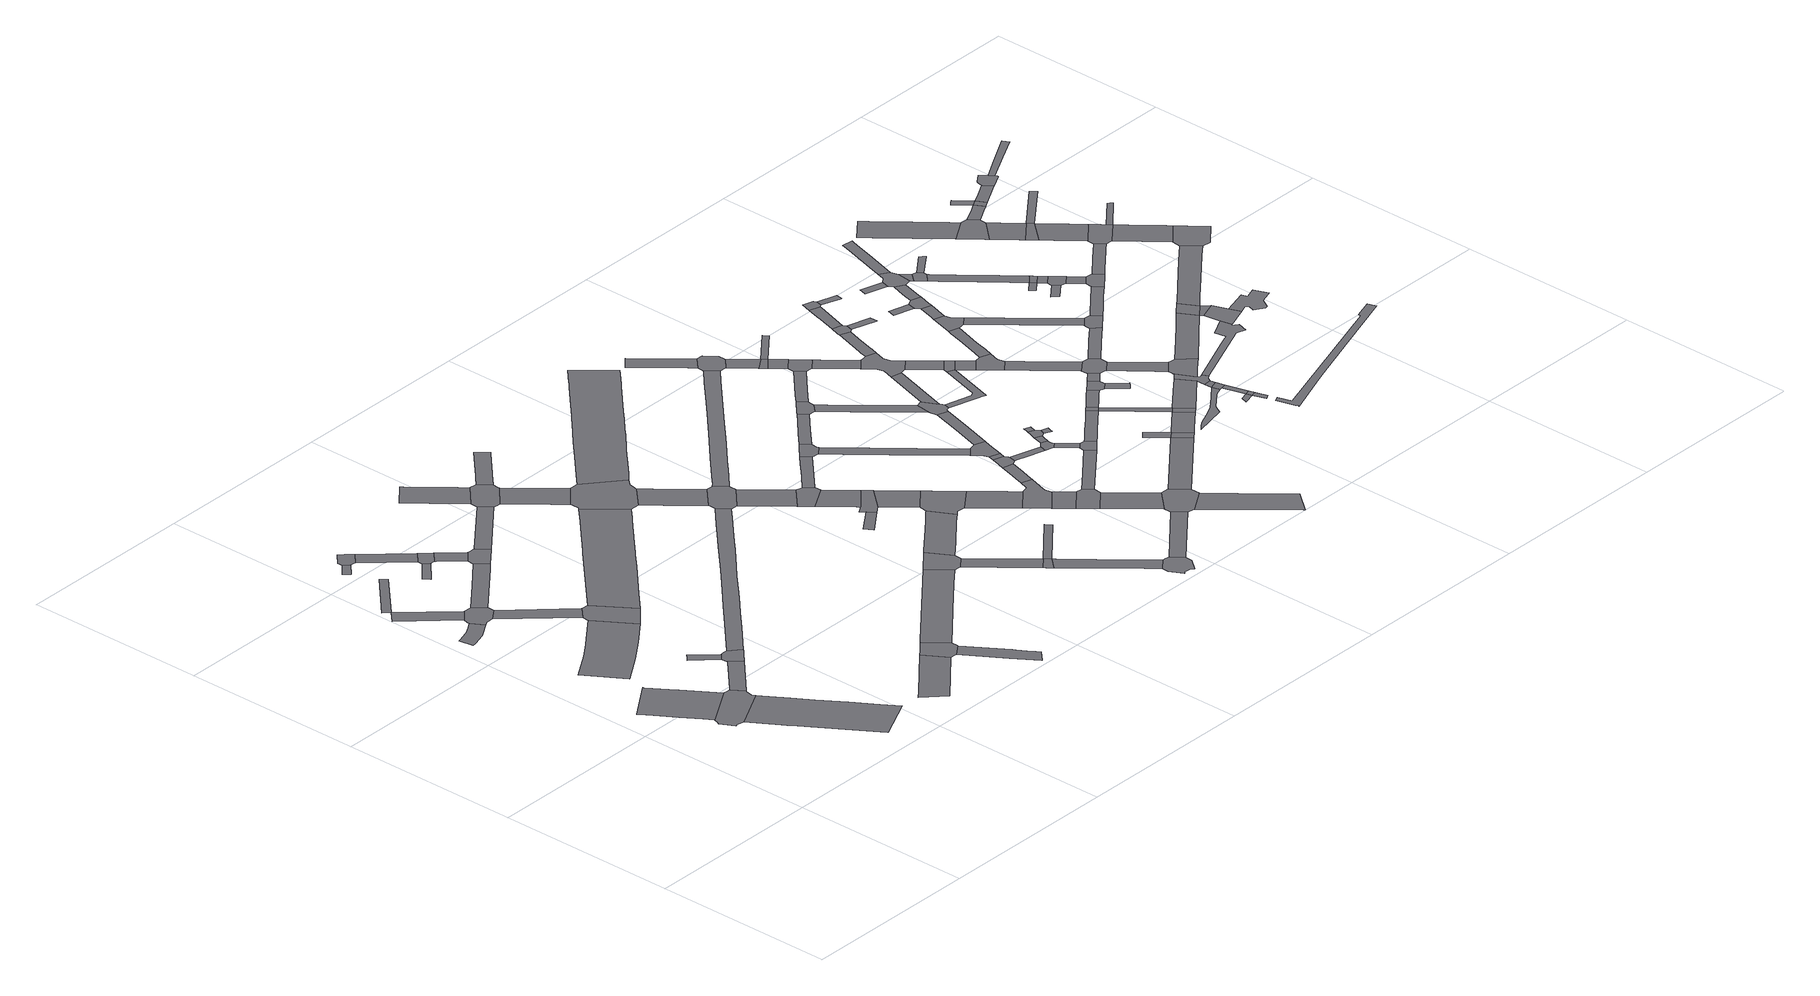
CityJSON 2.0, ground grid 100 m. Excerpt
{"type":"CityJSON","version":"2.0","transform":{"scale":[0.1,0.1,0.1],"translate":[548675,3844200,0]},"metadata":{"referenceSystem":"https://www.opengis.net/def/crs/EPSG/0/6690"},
"CityObjects":{
"road1":{"type":"Road","attributes":{"RoadStructureAttribute.sectionType":"1"},"geometry":[{"type":"MultiSurface","lod":"1","boundaries":[[[0,1,2,3,4,5,6,7,8,9,10]]]}]},
"road2":{"type":"Road","geometry":[{"type":"MultiSurface","lod":"1","boundaries":[[[11,10,9,12,13,14,15,16,17,18,19,20,21,22,23]]]}]},
"road3":{"type":"Road","attributes":{"RoadStructureAttribute.sectionType":"1"},"geometry":[{"type":"MultiSurface","lod":"1","boundaries":[[[24,25,26,27,28,29,30,31,32,33,34,35,36,37]]]}]},
"road4":{"type":"Road","attributes":{"RoadStructureAttribute.sectionType":"1"},"geometry":[{"type":"MultiSurface","lod":"1","boundaries":[[[38,39,40,41,42,19,18,43,44,45,46,47,48,49,50]]]}]},
"road5":{"type":"Road","attributes":{"RoadStructureAttribute.sectionType":"1"},"geometry":[{"type":"MultiSurface","lod":"1","boundaries":[[[51,52,53,54,55]]]}]},
"road6":{"type":"Road","attributes":{"function":"3","RoadStructureAttribute.sectionType":"1"},"geometry":[{"type":"MultiSurface","lod":"1","boundaries":[[[56,57,58,59,60,61,62,63,64,65,66]]]}]},
"road7":{"type":"Road","attributes":{"RoadStructureAttribute.sectionType":"1"},"geometry":[{"type":"MultiSurface","lod":"1","boundaries":[[[67,68,69,52]]]}]},
"road8":{"type":"Road","geometry":[{"type":"MultiSurface","lod":"1","boundaries":[[[55,54,70,24,37,71,72,73,74,75,76]]]}]},
"road9":{"type":"Road","attributes":{"RoadStructureAttribute.sectionType":"1"},"geometry":[{"type":"MultiSurface","lod":"1","boundaries":[[[77,78,79,80,81,23,22,82,83,84]]]}]},
"road10":{"type":"Road","geometry":[{"type":"MultiSurface","lod":"1","boundaries":[[[85,86,87,88,89]]]}]},
"road11":{"type":"Road","geometry":[{"type":"MultiSurface","lod":"1","boundaries":[[[90,91,92,93,94]]]}]},
"road12":{"type":"Road","attributes":{"RoadStructureAttribute.sectionType":"1"},"geometry":[{"type":"MultiSurface","lod":"1","boundaries":[[[74,73,95,96]]]}]},
"road13":{"type":"Road","geometry":[{"type":"MultiSurface","lod":"1","boundaries":[[[97,98,89,88,99,77,84,100,101,102,103,104,105]]]}]},
"road14":{"type":"Road","geometry":[{"type":"MultiSurface","lod":"1","boundaries":[[[106,107,108,109,110,111,90,94,112,113,114]]]}]},
"road15":{"type":"Road","attributes":{"RoadStructureAttribute.sectionType":"1"},"geometry":[{"type":"MultiSurface","lod":"1","boundaries":[[[115,116,76,75,117,118]]]}]},
"road16":{"type":"Road","geometry":[{"type":"MultiSurface","lod":"1","boundaries":[[[119,120,121,122,123,124]]]}]},
"road17":{"type":"Road","geometry":[{"type":"MultiSurface","lod":"1","boundaries":[[[125,126,96,95,56,66,127,128,129,130]]]}]},
"road18":{"type":"Road","attributes":{"RoadStructureAttribute.sectionType":"1"},"geometry":[{"type":"MultiSurface","lod":"1","boundaries":[[[114,113,131,132]]]}]},
"road19":{"type":"Road","geometry":[{"type":"MultiSurface","lod":"1","boundaries":[[[132,131,133,119,124,134,135]]]}]},
"road20":{"type":"Road","attributes":{"RoadStructureAttribute.sectionType":"1"},"geometry":[{"type":"MultiSurface","lod":"1","boundaries":[[[136,137,138,139,140]]]}]},
"road21":{"type":"Road","attributes":{"RoadStructureAttribute.sectionType":"1"},"geometry":[{"type":"MultiSurface","lod":"1","boundaries":[[[135,134,141,142,143]]]}]},
"road22":{"type":"Road","geometry":[{"type":"MultiSurface","lod":"1","boundaries":[[[144,145,143,142,115,118,146,147,148]]]}]},
"road23":{"type":"Road","geometry":[{"type":"MultiSurface","lod":"1","boundaries":[[[149,150,136,140,151,152,153,154,155]]]}]},
"road24":{"type":"Road","attributes":{"RoadStructureAttribute.sectionType":"1"},"geometry":[{"type":"MultiSurface","lod":"1","boundaries":[[[156,157,158,159,153,152,160,161,162]]]}]},
"road25":{"type":"Road","attributes":{"function":"3","RoadStructureAttribute.sectionType":"1"},"geometry":[{"type":"MultiSurface","lod":"1","boundaries":[[[163,164,165,166,167,168,169,170,171,130,129,172,173,174,175,176,177,178,179,180,181,182,183,184,185]]]}]},
"road26":{"type":"Road","attributes":{"RoadStructureAttribute.sectionType":"1"},"geometry":[{"type":"MultiSurface","lod":"1","boundaries":[[[186,148,147,187]]]}]},
"road27":{"type":"Road","attributes":{"RoadStructureAttribute.sectionType":"1"},"geometry":[{"type":"MultiSurface","lod":"1","boundaries":[[[188,189,190,191,192,193,194,195,196,197,198,97,105,199,200,201,202,203,204,205,206,207,208,209,210]]]}]},
"road28":{"type":"Road","attributes":{"RoadStructureAttribute.sectionType":"1"},"geometry":[{"type":"MultiSurface","lod":"1","boundaries":[[[211,212,213,214,215,216,217,218]]]}]},
"road29":{"type":"Road","attributes":{"RoadStructureAttribute.sectionType":"1"},"geometry":[{"type":"MultiSurface","lod":"1","boundaries":[[[219,220,149,155,221,222,223,224,225]]]}]},
"road30":{"type":"Road","geometry":[{"type":"MultiSurface","lod":"1","boundaries":[[[226,227,218,217,228,186,187,229,230,231,232,233,234,235,236]]]}]},
"road31":{"type":"Road","attributes":{"RoadStructureAttribute.sectionType":"1"},"geometry":[{"type":"MultiSurface","lod":"1","boundaries":[[[237,232,231,238,239,240,241]]]}]},
"road32":{"type":"Road","attributes":{"RoadStructureAttribute.sectionType":"1"},"geometry":[{"type":"MultiSurface","lod":"1","boundaries":[[[242,243,244,245,236,235,246,247,248,249]]]}]},
"road33":{"type":"Road","geometry":[{"type":"MultiSurface","lod":"1","boundaries":[[[250,241,240,251,252,253,163,185,254,255,256,257,258,259,260,261]]]}]},
"road34":{"type":"Road","geometry":[{"type":"MultiSurface","lod":"1","boundaries":[[[262,219,225,263,264,265,266]]]}]},
"road35":{"type":"Road","attributes":{"RoadStructureAttribute.sectionType":"1"},"geometry":[{"type":"MultiSurface","lod":"1","boundaries":[[[267,268,269,270,271,257,256,272,273,274,275,276]]]}]},
"road36":{"type":"Road","geometry":[{"type":"MultiSurface","lod":"1","boundaries":[[[277,276,275,278,279,280,188,210,281,282,283,284,285]]]}]},
"road37":{"type":"Road","attributes":{"RoadStructureAttribute.sectionType":"1"},"geometry":[{"type":"MultiSurface","lod":"1","boundaries":[[[286,264,263,287,288,289,290,291,292]]]}]},
"road38":{"type":"Road","attributes":{"RoadStructureAttribute.sectionType":"1"},"geometry":[{"type":"MultiSurface","lod":"1","boundaries":[[[293,294,283,282,295,296,297,298]]]}]},
"road39":{"type":"Road","geometry":[{"type":"MultiSurface","lod":"1","boundaries":[[[292,291,299,300,301]]]}]},
"road40":{"type":"Road","attributes":{"RoadStructureAttribute.sectionType":"1"},"geometry":[{"type":"MultiSurface","lod":"1","boundaries":[[[302,303,304,305]]]}]},
"road41":{"type":"Road","attributes":{"RoadStructureAttribute.sectionType":"1"},"geometry":[{"type":"MultiSurface","lod":"1","boundaries":[[[306,307,308,309,310,311,312,262,266,313,314,315]]]}]},
"road42":{"type":"Road","geometry":[{"type":"MultiSurface","lod":"1","boundaries":[[[298,297,316,317,318,319,320]]]}]},
"road43":{"type":"Road","attributes":{"RoadStructureAttribute.sectionType":"1"},"geometry":[{"type":"MultiSurface","lod":"1","boundaries":[[[321,322,323,301,300,324,325,326,327]]]}]},
"road44":{"type":"Road","attributes":{"RoadStructureAttribute.sectionType":"1"},"geometry":[{"type":"MultiSurface","lod":"1","boundaries":[[[328,329,317,316,330,331,332,333]]]}]},
"road45":{"type":"Road","geometry":[{"type":"MultiSurface","lod":"1","boundaries":[[[334,333,332,335,302,305,336,337]]]}]},
"road46":{"type":"Road","attributes":{"RoadStructureAttribute.sectionType":"1"},"geometry":[{"type":"MultiSurface","lod":"1","boundaries":[[[338,339,340,341,292,301]]]}]},
"road47":{"type":"Road","geometry":[{"type":"MultiSurface","lod":"1","boundaries":[[[342,343,327,326,344,345,346,347,348,349,350,351,352,353]]]}]},
"road48":{"type":"Road","attributes":{"RoadStructureAttribute.sectionType":"1"},"geometry":[{"type":"MultiSurface","lod":"1","boundaries":[[[354,355,356,337,336,357,358,359]]]}]},
"road49":{"type":"Road","attributes":{"function":"3","RoadStructureAttribute.sectionType":"1"},"geometry":[{"type":"MultiSurface","lod":"1","boundaries":[[[360,361,362,363,364,365,366,367,368,369,370,371,372,261,260,373,374,375,376,377,378,379,380,381,382,383,384,385,386,387,388]]]}]},
"road50":{"type":"Road","attributes":{"RoadStructureAttribute.sectionType":"1"},"geometry":[{"type":"MultiSurface","lod":"1","boundaries":[[[389,390,391,320,319,392,393]]]}]},
"road51":{"type":"Road","geometry":[{"type":"MultiSurface","lod":"1","boundaries":[[[394,395,359,358,306,315,396,397,398]]]}]},
"road52":{"type":"Road","attributes":{"RoadStructureAttribute.sectionType":"1"},"geometry":[{"type":"MultiSurface","lod":"1","boundaries":[[[399,400,401,402,398,397,403,404,405]]]}]},
"road53":{"type":"Road","geometry":[{"type":"MultiSurface","lod":"1","boundaries":[[[406,407,389,393,408,409,410,411,412,413]]]}]},
"road54":{"type":"Road","attributes":{"RoadStructureAttribute.sectionType":"1"},"geometry":[{"type":"MultiSurface","lod":"1","boundaries":[[[414,415,416,417,418,419,420,421,422,423,285,284,424,425,426,427,428,429,430,431,432,433,434,435]]]}]},
"road55":{"type":"Road","attributes":{"RoadStructureAttribute.sectionType":"1"},"geometry":[{"type":"MultiSurface","lod":"1","boundaries":[[[436,353,352,437]]]}]},
"road56":{"type":"Road","attributes":{"RoadStructureAttribute.sectionType":"1"},"geometry":[{"type":"MultiSurface","lod":"1","boundaries":[[[438,439,440,441,405,404,442,443,444,445,446]]]}]},
"road57":{"type":"Road","geometry":[{"type":"MultiSurface","lod":"1","boundaries":[[[443,442,447,448]]]}]},
"road58":{"type":"Road","geometry":[{"type":"MultiSurface","lod":"1","boundaries":[[[448,447,449,450,451,452]]]}]},
"road59":{"type":"Road","attributes":{"RoadStructureAttribute.sectionType":"1"},"geometry":[{"type":"MultiSurface","lod":"1","boundaries":[[[453,454,411,410,455,456,457,458,459,460,461]]]}]},
"road60":{"type":"Road","attributes":{"RoadStructureAttribute.sectionType":"1"},"geometry":[{"type":"MultiSurface","lod":"1","boundaries":[[[462,463,464,406,413,465,466]]]}]},
"road61":{"type":"Road","attributes":{"RoadStructureAttribute.sectionType":"1"},"geometry":[{"type":"MultiSurface","lod":"1","boundaries":[[[450,449,467,468]]]}]},
"road62":{"type":"Road","attributes":{"RoadStructureAttribute.sectionType":"1"},"geometry":[{"type":"MultiSurface","lod":"1","boundaries":[[[469,470,438,446,471,472,473,474]]]}]},
"road63":{"type":"Road","geometry":[{"type":"MultiSurface","lod":"1","boundaries":[[[475,476,477,469,474,478,479,480,481,482]]]}]},
"road64":{"type":"Road","geometry":[{"type":"MultiSurface","lod":"1","boundaries":[[[468,467,436,437,483,484,485,486]]]}]},
"road65":{"type":"Road","attributes":{"RoadStructureAttribute.sectionType":"1"},"geometry":[{"type":"MultiSurface","lod":"1","boundaries":[[[487,475,482,488]]]}]},
"road66":{"type":"Road","geometry":[{"type":"MultiSurface","lod":"1","boundaries":[[[489,461,460,490,487,488,491,492]]]}]},
"road67":{"type":"Road","geometry":[{"type":"MultiSurface","lod":"1","boundaries":[[[493,494,462,466,495,496,497,498,499]]]}]},
"road68":{"type":"Road","attributes":{"RoadStructureAttribute.sectionType":"1"},"geometry":[{"type":"MultiSurface","lod":"1","boundaries":[[[500,501,452,451,502,503]]]}]},
"road69":{"type":"Road","attributes":{"RoadStructureAttribute.sectionType":"1"},"geometry":[{"type":"MultiSurface","lod":"1","boundaries":[[[504,480,479,505,506,507,508,509]]]}]},
"road70":{"type":"Road","attributes":{"RoadStructureAttribute.sectionType":"1"},"geometry":[{"type":"MultiSurface","lod":"1","boundaries":[[[510,484,483,511,512,513]]]}]},
"road71":{"type":"Road","attributes":{"RoadStructureAttribute.sectionType":"1"},"geometry":[{"type":"MultiSurface","lod":"1","boundaries":[[[514,515,516,517,518,519,520,521,522,523]]]}]},
"road72":{"type":"Road","attributes":{"RoadStructureAttribute.sectionType":"1"},"geometry":[{"type":"MultiSurface","lod":"1","boundaries":[[[524,525,526,496,495,527,528,529,530,531]]]}]},
"road73":{"type":"Road","attributes":{"RoadStructureAttribute.sectionType":"1"},"geometry":[{"type":"MultiSurface","lod":"1","boundaries":[[[532,533,489,492,534,535]]]}]},
"road74":{"type":"Road","geometry":[{"type":"MultiSurface","lod":"1","boundaries":[[[536,537,538,509,508,539,540,541,542,543]]]}]},
"road75":{"type":"Road","attributes":{"RoadStructureAttribute.sectionType":"1"},"geometry":[{"type":"MultiSurface","lod":"1","boundaries":[[[544,545,546,493,499,547,548]]]}]},
"road76":{"type":"Road","geometry":[{"type":"MultiSurface","lod":"1","boundaries":[[[523,522,549,550,414,435,551,552,553,554,555,556]]]}]},
"road77":{"type":"Road","attributes":{"RoadStructureAttribute.sectionType":"1"},"geometry":[{"type":"MultiSurface","lod":"1","boundaries":[[[557,558,536,543,559,560]]]}]},
"road78":{"type":"Road","attributes":{"RoadStructureAttribute.sectionType":"1"},"geometry":[{"type":"MultiSurface","lod":"1","boundaries":[[[540,539,561,562,563]]]}]},
"road79":{"type":"Road","geometry":[{"type":"MultiSurface","lod":"1","boundaries":[[[564,565,557,560,566,567,568,569,570,571]]]}]},
"road80":{"type":"Road","geometry":[{"type":"MultiSurface","lod":"1","boundaries":[[[572,563,562,573,574,500,503,575,576]]]}]},
"road81":{"type":"Road","attributes":{"RoadStructureAttribute.sectionType":"1"},"geometry":[{"type":"MultiSurface","lod":"1","boundaries":[[[577,578,552,551,579,580,581]]]}]},
"road82":{"type":"Road","geometry":[{"type":"MultiSurface","lod":"1","boundaries":[[[582,583,584,531,530,532,535,585,586,587,588,589,590]]]}]},
"road83":{"type":"Road","attributes":{"RoadStructureAttribute.sectionType":"1"},"geometry":[{"type":"MultiSurface","lod":"1","boundaries":[[[591,592,593,594,564,571]]]}]},
"road84":{"type":"Road","attributes":{"RoadStructureAttribute.sectionType":"1"},"geometry":[{"type":"MultiSurface","lod":"1","boundaries":[[[595,596,486,485,597]]]}]},
"road85":{"type":"Road","geometry":[{"type":"MultiSurface","lod":"1","boundaries":[[[598,599,600,568,567]]]}]},
"road86":{"type":"Road","geometry":[{"type":"MultiSurface","lod":"1","boundaries":[[[581,580,601,602]]]}]},
"road87":{"type":"Road","attributes":{"RoadStructureAttribute.sectionType":"1"},"geometry":[{"type":"MultiSurface","lod":"1","boundaries":[[[603,604,605,602,601,606,607,608]]]}]},
"road88":{"type":"Road","geometry":[{"type":"MultiSurface","lod":"1","boundaries":[[[609,608,607,610,611,544,548,612,613,614]]]}]},
"road89":{"type":"Road","attributes":{"RoadStructureAttribute.sectionType":"1"},"geometry":[{"type":"MultiSurface","lod":"1","boundaries":[[[615,582,590,616,617,618]]]}]},
"road90":{"type":"Road","attributes":{"RoadStructureAttribute.sectionType":"1"},"geometry":[{"type":"MultiSurface","lod":"1","boundaries":[[[619,620,621,622,623,576,575,624,625,626,627,628]]]}]},
"road91":{"type":"Road","attributes":{"RoadStructureAttribute.sectionType":"1"},"geometry":[{"type":"MultiSurface","lod":"1","boundaries":[[[629,630,614,613,631,632]]]}]},
"road92":{"type":"Road","geometry":[{"type":"MultiSurface","lod":"1","boundaries":[[[633,634,635,581,602]]]}]},
"road93":{"type":"Road","attributes":{"RoadStructureAttribute.sectionType":"1"},"geometry":[{"type":"MultiSurface","lod":"1","boundaries":[[[636,637,638,639,640,588,587,641,642,643,644,645,646]]]}]},
"road94":{"type":"Road","geometry":[{"type":"MultiSurface","lod":"1","boundaries":[[[647,648,649,595,650]]]}]},
"road95":{"type":"Road","geometry":[{"type":"MultiSurface","lod":"1","boundaries":[[[651,652,632,631,653,654,655,615,618,656,657,658,659,660,661,662]]]}]},
"road96":{"type":"Road","geometry":[{"type":"MultiSurface","lod":"1","boundaries":[[[650,595,597,663]]]}]},
"road97":{"type":"Road","geometry":[{"type":"MultiSurface","lod":"1","boundaries":[[[664,665,619,628,666]]]}]},
"road98":{"type":"Road","attributes":{"RoadStructureAttribute.sectionType":"1"},"geometry":[{"type":"MultiSurface","lod":"1","boundaries":[[[667,658,657,668,669]]]}]},
"road99":{"type":"Road","attributes":{"RoadStructureAttribute.sectionType":"1"},"geometry":[{"type":"MultiSurface","lod":"1","boundaries":[[[670,650,663,671,672]]]}]},
"road100":{"type":"Road","attributes":{"RoadStructureAttribute.sectionType":"1"},"geometry":[{"type":"MultiSurface","lod":"1","boundaries":[[[666,628,670,673]]]}]},
"road101":{"type":"Road","geometry":[{"type":"MultiSurface","lod":"1","boundaries":[[[669,668,636,646,674]]]}]},
"road102":{"type":"Road","attributes":{"RoadStructureAttribute.sectionType":"1"},"geometry":[{"type":"MultiSurface","lod":"1","boundaries":[[[675,676,677,651,662,678,679,680,681,682,683]]]}]},
"road103":{"type":"Road","attributes":{"RoadStructureAttribute.sectionType":"1"},"geometry":[{"type":"MultiSurface","lod":"1","boundaries":[[[684,685,664,666,686,687,688,689]]]}]},
"road104":{"type":"Road","attributes":{"RoadStructureAttribute.sectionType":"1"},"geometry":[{"type":"MultiSurface","lod":"1","boundaries":[[[674,646,690,691,692]]]}]},
"road105":{"type":"Road","geometry":[{"type":"MultiSurface","lod":"1","boundaries":[[[693,692,691,694,695,696,697,698,699,700]]]}]},
"road106":{"type":"Road","geometry":[{"type":"MultiSurface","lod":"1","boundaries":[[[701,702,675,683,703,704,705]]]}]},
"road107":{"type":"Road","geometry":[{"type":"MultiSurface","lod":"1","boundaries":[[[673,670,672,706]]]}]},
"road108":{"type":"Road","geometry":[{"type":"MultiSurface","lod":"1","boundaries":[[[707,708,684,689,709,710,711]]]}]},
"road109":{"type":"Road","geometry":[{"type":"MultiSurface","lod":"1","boundaries":[[[712,713,714,715,716,717,718,719,720,721,722,723,724,725]]]}]},
"road110":{"type":"Road","attributes":{"RoadStructureAttribute.sectionType":"1"},"geometry":[{"type":"MultiSurface","lod":"1","boundaries":[[[726,727,728,701,705,729,730]]]}]},
"road111":{"type":"Road","geometry":[{"type":"MultiSurface","lod":"1","boundaries":[[[731,732,733,710,709]]]}]},
"road112":{"type":"Road","geometry":[{"type":"MultiSurface","lod":"1","boundaries":[[[734,735,736,737,704,703]]]}]},
"road113":{"type":"Road","attributes":{"RoadStructureAttribute.sectionType":"1"},"geometry":[{"type":"MultiSurface","lod":"1","boundaries":[[[738,739,740,697,696,741,742,743,744,745,746]]]}]},
"road114":{"type":"Road","attributes":{"RoadStructureAttribute.sectionType":"1"},"geometry":[{"type":"MultiSurface","lod":"1","boundaries":[[[747,707,711,748,749]]]}]},
"road115":{"type":"Road","attributes":{"RoadStructureAttribute.sectionType":"1"},"geometry":[{"type":"MultiSurface","lod":"1","boundaries":[[[750,751,752,753,673,706,754]]]}]},
"road116":{"type":"Road","attributes":{"RoadStructureAttribute.sectionType":"1"},"geometry":[{"type":"MultiSurface","lod":"1","boundaries":[[[755,756,757,758,693,700,759,760,761,762]]]}]},
"road117":{"type":"Road","geometry":[{"type":"MultiSurface","lod":"1","boundaries":[[[763,726,730,764,765,766]]]}]},
"road118":{"type":"Road","geometry":[{"type":"MultiSurface","lod":"1","boundaries":[[[767,746,745,768,747,749,769,770,771,772,773,774]]]}]},
"road119":{"type":"Road","geometry":[{"type":"MultiSurface","lod":"1","boundaries":[[[775,776,777,778,765,764]]]}]},
"road120":{"type":"Road","geometry":[{"type":"MultiSurface","lod":"1","boundaries":[[[779,780,781,782]]]}]},
"road121":{"type":"Road","geometry":[{"type":"MultiSurface","lod":"1","boundaries":[[[783,712,725,784,785]]]}]},
"road122":{"type":"Road","attributes":{"RoadStructureAttribute.sectionType":"1"},"geometry":[{"type":"MultiSurface","lod":"1","boundaries":[[[786,787,771,770,788,789,790,791,792,793]]]}]},
"road123":{"type":"Road","attributes":{"RoadStructureAttribute.sectionType":"1"},"geometry":[{"type":"MultiSurface","lod":"1","boundaries":[[[794,795,796,782]]]}]},
"road124":{"type":"Road","attributes":{"RoadStructureAttribute.sectionType":"1"},"geometry":[{"type":"MultiSurface","lod":"1","boundaries":[[[797,798,712,783]]]}]},
"road125":{"type":"Road","geometry":[{"type":"MultiSurface","lod":"1","boundaries":[[[799,779,782,796]]]}]},
"road126":{"type":"Road","attributes":{"RoadStructureAttribute.sectionType":"1"},"geometry":[{"type":"MultiSurface","lod":"1","boundaries":[[[785,784,800,779,799]]]}]},
"road127":{"type":"Road","geometry":[{"type":"MultiSurface","lod":"1","boundaries":[[[801,802,755,762,803,804,805,806,807,808]]]}]},
"road128":{"type":"Road","geometry":[{"type":"MultiSurface","lod":"1","boundaries":[[[809,810,811,812]]]}]},
"road129":{"type":"Road","geometry":[{"type":"MultiSurface","lod":"1","boundaries":[[[813,750,754,798,797,814,815,816,817,818]]]}]},
"road130":{"type":"Road","attributes":{"RoadStructureAttribute.sectionType":"1"},"geometry":[{"type":"MultiSurface","lod":"1","boundaries":[[[819,820,801,808,821]]]}]},
"road131":{"type":"Road","geometry":[{"type":"MultiSurface","lod":"1","boundaries":[[[822,823,793,792,824,825,813,818,826,827,828,829]]]}]},
"road132":{"type":"Road","geometry":[{"type":"MultiSurface","lod":"1","boundaries":[[[830,812,811,819,821,831,832]]]}]},
"road133":{"type":"Road","attributes":{"RoadStructureAttribute.sectionType":"1"},"geometry":[{"type":"MultiSurface","lod":"1","boundaries":[[[833,834,774,773,835,836]]]}]},
"road134":{"type":"Road","geometry":[{"type":"MultiSurface","lod":"1","boundaries":[[[837,838,839,840]]]}]},
"road135":{"type":"Road","attributes":{"RoadStructureAttribute.sectionType":"1"},"geometry":[{"type":"MultiSurface","lod":"1","boundaries":[[[841,842,843,844,845,846,806,805,847,848,849,850,851,852,853,854]]]}]},
"road136":{"type":"Road","attributes":{"RoadStructureAttribute.sectionType":"1"},"geometry":[{"type":"MultiSurface","lod":"1","boundaries":[[[855,856,857,830,832,858,859]]]}]},
"road137":{"type":"Road","geometry":[{"type":"MultiSurface","lod":"1","boundaries":[[[860,861,840,839,855,859,862,863,864]]]}]},
"road138":{"type":"Road","geometry":[{"type":"MultiSurface","lod":"1","boundaries":[[[854,853,865,866,833,836,867,868]]]}]},
"road139":{"type":"Road","attributes":{"RoadStructureAttribute.sectionType":"1"},"geometry":[{"type":"MultiSurface","lod":"1","boundaries":[[[869,863,862,870,871]]]}]},
"road140":{"type":"Road","attributes":{"RoadStructureAttribute.sectionType":"1"},"geometry":[{"type":"MultiSurface","lod":"1","boundaries":[[[872,873,874,875,876,816,815,877,878,879,880,881]]]}]},
"road141":{"type":"Road","geometry":[{"type":"MultiSurface","lod":"1","boundaries":[[[882,871,870,883,884,885,886,887]]]}]},
"road142":{"type":"Road","attributes":{"RoadStructureAttribute.sectionType":"1"},"geometry":[{"type":"MultiSurface","lod":"1","boundaries":[[[888,889,890,891,892,829,828,893,894]]]}]},
"road143":{"type":"Road","attributes":{"RoadStructureAttribute.sectionType":"1"},"geometry":[{"type":"MultiSurface","lod":"1","boundaries":[[[895,896,897,898,899,860,864,900,901,902,903]]]}]},
"road144":{"type":"Road","attributes":{"RoadStructureAttribute.sectionType":"1"},"geometry":[{"type":"MultiSurface","lod":"1","boundaries":[[[904,905,906,907,908,909,910,911,884,883,912,913,914,915,916,917,918,919,920,921]]]}]},
"road145":{"type":"Road","geometry":[{"type":"MultiSurface","lod":"1","boundaries":[[[922,923,924,925,887,886]]]}]},
"road146":{"type":"Road","geometry":[{"type":"MultiSurface","lod":"1","boundaries":[[[920,926,927,928]]]}]},
"road147":{"type":"Road","attributes":{"RoadStructureAttribute.sectionType":"1"},"geometry":[{"type":"MultiSurface","lod":"1","boundaries":[[[929,930,931,932,868,867,933,934,935]]]}]},
"road148":{"type":"Road","geometry":[{"type":"MultiSurface","lod":"1","boundaries":[[[936,937,938,939]]]}]},
"road149":{"type":"Road","attributes":{"RoadStructureAttribute.sectionType":"1"},"geometry":[{"type":"MultiSurface","lod":"1","boundaries":[[[940,941,942,943,944,945,946,947,948,949,950,951,952,953]]]}]},
"road150":{"type":"Road","geometry":[{"type":"MultiSurface","lod":"1","boundaries":[[[954,921,920,928,955]]]}]},
"road151":{"type":"Road","attributes":{"RoadStructureAttribute.sectionType":"1"},"geometry":[{"type":"MultiSurface","lod":"1","boundaries":[[[955,928,956,957,958]]]}]},
"road152":{"type":"Road","geometry":[{"type":"MultiSurface","lod":"1","boundaries":[[[959,960,958,957,936,939,961,962]]]}]},
"road153":{"type":"Road","geometry":[{"type":"MultiSurface","lod":"1","boundaries":[[[963,888,894,964]]]}]},
"road154":{"type":"Road","attributes":{"RoadStructureAttribute.sectionType":"1"},"geometry":[{"type":"MultiSurface","lod":"1","boundaries":[[[962,961,965,966]]]}]},
"road155":{"type":"Road","attributes":{"RoadStructureAttribute.sectionType":"1"},"geometry":[{"type":"MultiSurface","lod":"1","boundaries":[[[964,894,967,968,969]]]}]},
"road156":{"type":"Road","geometry":[{"type":"MultiSurface","lod":"1","boundaries":[[[969,968,872,881,970,971]]]}]},
"road157":{"type":"Road","geometry":[{"type":"MultiSurface","lod":"1","boundaries":[[[972,973,974,966,965,929,935,975,976,977]]]}]},
"road158":{"type":"Road","attributes":{"RoadStructureAttribute.sectionType":"1"},"geometry":[{"type":"MultiSurface","lod":"1","boundaries":[[[978,979,980,981,982,983,984,985,986,987,988,989,990,991,992,993,994,995]]]}]},
"road159":{"type":"Road","attributes":{"RoadStructureAttribute.sectionType":"1"},"geometry":[{"type":"MultiSurface","lod":"1","boundaries":[[[996,997,998,999,1000,1001,1002,1003,1004,1005,1006,971,970]]]}]},
"road160":{"type":"Road","geometry":[{"type":"MultiSurface","lod":"1","boundaries":[[[1007,995,994,1008,1009,1010,1011,1012,1013,1014]]]}]},
"road161":{"type":"Road","attributes":{"RoadStructureAttribute.sectionType":"1"},"geometry":[{"type":"MultiSurface","lod":"1","boundaries":[[[1015,1016,977,976,1017,1018,1019,1020]]]}]},
"road162":{"type":"Road","attributes":{"RoadStructureAttribute.sectionType":"1"},"geometry":[{"type":"MultiSurface","lod":"1","boundaries":[[[1021,1022,1023,1024,1025,1026,963,964,1027,1028,1029,1030,1031,1032]]]}]},
"road163":{"type":"Road","attributes":{"RoadStructureAttribute.sectionType":"1"},"geometry":[{"type":"MultiSurface","lod":"1","boundaries":[[[1033,1011,1010,1034,1035,1036,1037,1038,1039]]]}]},
"road164":{"type":"Road","geometry":[{"type":"MultiSurface","lod":"1","boundaries":[[[1039,1038,1040,1041]]]}]},
"road165":{"type":"Road","attributes":{"RoadStructureAttribute.sectionType":"1"},"geometry":[{"type":"MultiSurface","lod":"1","boundaries":[[[1042,1043,1044,1014,1013,1045,1046,1047]]]}]},
"road166":{"type":"Road","attributes":{"RoadStructureAttribute.sectionType":"1"},"geometry":[{"type":"MultiSurface","lod":"1","boundaries":[[[1048,1049,1050,1051,1041,1040,1052,1053,1054,1055,1056,1057,1058,1059,1060]]]}]},
"road167":{"type":"Road","geometry":[{"type":"MultiSurface","lod":"1","boundaries":[[[1061,1062,1063,1064,1042,1065]]]}]},
"road168":{"type":"Road","geometry":[{"type":"MultiSurface","lod":"1","boundaries":[[[1066,1067,1060,1059,1015,1020,1068,1069,1070]]]}]},
"road169":{"type":"Road","geometry":[{"type":"MultiSurface","lod":"1","boundaries":[[[1065,1042,1047,1071,1072]]]}]},
"road170":{"type":"Road","attributes":{"RoadStructureAttribute.sectionType":"1"},"geometry":[{"type":"MultiSurface","lod":"1","boundaries":[[[1073,1074,1075,1069,1068,1076,1077]]]}]},
"road171":{"type":"Road","attributes":{"RoadStructureAttribute.sectionType":"1"},"geometry":[{"type":"MultiSurface","lod":"1","boundaries":[[[1078,1079,1039,1041]]]}]},
"road172":{"type":"Road","attributes":{"RoadStructureAttribute.sectionType":"1"},"geometry":[{"type":"MultiSurface","lod":"1","boundaries":[[[1080,1081,1072,1071,1082,1083]]]}]},
"road173":{"type":"Road","geometry":[{"type":"MultiSurface","lod":"1","boundaries":[[[1084,1085,1077,1076,1021,1032,1086,1087]]]}]},
"road174":{"type":"Road","geometry":[{"type":"MultiSurface","lod":"1","boundaries":[[[1088,1089,1090,1070,1069]]]}]},
"road175":{"type":"Road","geometry":[{"type":"MultiSurface","lod":"1","boundaries":[[[1091,1092,1093,1094,1095,1080,1083,1096,1097,1098,1099,1100,1101]]]}]},
"road176":{"type":"Road","attributes":{"RoadStructureAttribute.sectionType":"1"},"geometry":[{"type":"MultiSurface","lod":"1","boundaries":[[[1102,1103,1101,1100,1104,1105]]]}]}
},
"vertices":[
[433,1165,0],[429,1170,0],[338,1304,0],[335,1309,0],[131,1167,0],[134,1162,0],[176,1099,0],[243,995,0],[306,898,0],[337,850,0],[552,982,0],
[576,980,0],[334,841,0],[329,830,0],[321,811,0],[364,738,0],[377,743,0],[395,739,0],[414,734,0],[636,851,0],[626,866,0],[632,906,0],[639,914,0],[592,979,0],
[235,2324,0],[201,2302,0],[161,2280,0],[145,2274,0],[130,2268,0],[83,2255,0],[97,2178,0],[113,2181,0],[122,2183,0],[128,2184,0],[147,2190,0],[189,2203,0],[214,2217,0],[277,2256,0],
[967,351,0],[883,478,0],[793,614,0],[727,713,0],[651,828,0],[481,632,0],[499,604,0],[529,557,0],[538,543,0],[684,322,0],[778,181,0],[798,150,0],[1027,260,0],
[181,2548,0],[66,2672,0],[6,2616,0],[243,2364,0],[304,2417,0],
[632,1915,0],[496,1808,0],[456,1776,0],[366,1712,0],[287,1660,0],[219,1617,0],[354,1408,0],[426,1453,0],[511,1509,0],[636,1600,0],[772,1707,0],
[288,2887,0],[258,2918,0],[34,2705,0],
[238,2340,0],[299,2270,0],[308,2269,0],[340,2269,0],[405,2318,0],[405,2357,0],[350,2416,0],
[785,1161,0],[725,1104,0],[708,1088,0],[677,1059,0],[657,1040,0],[693,964,0],[783,1049,0],[842,1105,0],
[701,1347,0],[684,1331,0],[667,1314,0],[778,1196,0],[815,1228,0],
[241,3137,0],[179,3084,0],[193,3068,0],[207,3052,0],[269,3110,0],
[636,1954,0],[694,2011,0],
[857,1229,0],[836,1229,0],[784,1167,0],[857,1119,0],[867,1129,0],[869,1131,0],[886,1147,0],[910,1169,0],[920,1179,0],
[338,3179,0],[323,3195,0],[310,3209,0],[299,3221,0],[241,3167,0],[241,3164,0],[296,3106,0],[297,3106,0],[355,3160,0],
[665,2674,0],[508,2546,0],[678,2580,0],[716,2611,0],
[501,2857,0],[397,2766,0],[411,2749,0],[425,2732,0],[426,2733,0],[532,2830,0],
[697,2011,0],[695,2011,0],[858,1781,0],[876,1797,0],[881,1802,0],[735,2009,0],
[503,2887,0],[561,2942,0],
[503,2885,0],[557,2830,0],[615,2884,0],
[1437,508,0],[1177,287,0],[1138,255,0],[1246,152,0],[1516,380,0],
[564,2823,0],[668,2712,0],[726,2765,0],
[742,2763,0],[727,2764,0],[761,2648,0],[822,2698,0],[770,2761,0],
[1525,582,0],[1467,533,0],[1549,379,0],[1556,379,0],[1622,427,0],[1620,430,0],[1621,467,0],
[1827,112,0],[1804,148,0],[1775,192,0],[1765,208,0],[1698,164,0],[1784,33,0],[1843,89,0],
[1378,2626,0],[1296,2547,0],[1249,2502,0],[1216,2470,0],[1202,2457,0],[1184,2439,0],[1162,2419,0],[1156,2412,0],[1085,2345,0],[978,1895,0],[1025,1939,0],[1159,2068,0],[1189,2097,0],[1239,2145,0],[1248,2155,0],[1258,2164,0],[1283,2188,0],[1323,2227,0],[1351,2253,0],[1404,2304,0],[1418,2318,0],[1484,2381,0],[1542,2437,0],
[1073,3007,0],[1125,2946,0],
[1810,2137,0],[1711,2042,0],[1601,1937,0],[1559,1897,0],[1498,1839,0],[1495,1836,0],[1401,1745,0],[1267,1618,0],[1164,1521,0],[1037,1399,0],[905,1275,0],[966,1224,0],[1067,1318,0],[1165,1413,0],[1224,1469,0],[1298,1539,0],[1411,1649,0],[1478,1712,0],[1588,1816,0],[1645,1870,0],[1718,1941,0],[1803,2022,0],[1862,2079,0],
[1148,3196,0],[1141,3203,0],[980,3396,0],[969,3410,0],[854,3313,0],[949,3202,0],[1077,3051,0],[1184,3151,0],
[2042,1016,0],[1545,599,0],[1959,751,0],[2022,804,0],[2048,825,0],[2084,855,0],[2139,901,0],
[1223,3146,0],[1186,3151,0],[1077,3048,0],[1150,2944,0],[1165,2944,0],[1166,2944,0],[1276,3044,0],[1276,3046,0],[1279,3084,0],[1280,3085,0],[1226,3146,0],
[1382,2918,0],[1231,2867,0],[1325,2756,0],[1384,2686,0],[1496,2784,0],
[1442,3351,0],[1363,3275,0],[1289,3205,0],[1273,3190,0],[1349,3151,0],[1407,3206,0],[1435,3233,0],[1497,3292,0],
[1509,2784,0],[1386,2684,0],[1387,2669,0],[1388,2635,0],[1558,2438,0],[1579,2438,0],[1594,2438,0],[1703,2545,0],[1704,2556,0],[1710,2594,0],[1741,2625,0],[1545,2784,0],
[2166,1120,0],[2178,898,0],[2240,950,0],[2240,951,0],[2241,988,0],
[1869,2347,0],[1848,2372,0],[1834,2388,0],[1754,2484,0],[1739,2501,0],[1674,2345,0],[1715,2297,0],[1777,2225,0],[1812,2184,0],[1921,2286,0],
[1926,2285,0],[1813,2183,0],[1816,2179,0],[1812,2139,0],[1863,2079,0],[1901,2078,0],[2010,2182,0],[2011,2222,0],[1959,2283,0],
[2354,814,0],[2294,762,0],[2340,708,0],[2358,686,0],[2396,642,0],[2434,597,0],[2495,649,0],
[2188,1972,0],[2098,2077,0],[1954,2015,0],[2032,1923,0],[2087,1858,0],[2197,1961,0],
[2445,584,0],[2468,557,0],[2522,617,0],
[2264,1573,0],[2137,1479,0],[2167,1437,0],[2295,1531,0],
[2461,1364,0],[2450,1355,0],[2403,1315,0],[2320,1245,0],[2290,1221,0],[2268,1203,0],[2241,1183,0],[2336,1067,0],[2478,1185,0],[2535,1230,0],
[2142,1793,0],[2274,1872,0],[2276,1909,0],[2276,1910,0],[2234,1952,0],
[2659,455,0],[2640,477,0],[2534,603,0],[2579,426,0],[2749,225,0],[2805,160,0],[2867,211,0],
[2377,1750,0],[2307,1832,0],[2205,1719,0],[2273,1639,0],[2284,1626,0],[2399,1724,0],
[2420,1699,0],[2246,1600,0],[2338,1563,0],[2437,1679,0],
[2763,820,0],[2751,838,0],[2738,855,0],[2737,854,0],
[2879,209,0],[2867,210,0],[2803,121,0],[2843,50,0],[2853,59,0],[2863,58,0],[2865,58,0],[2892,56,0],[2905,41,0],[2956,105,0],[2958,145,0],[2908,208,0],
[2565,1529,0],[2532,1568,0],[2502,1603,0],[2404,1486,0],[2468,1410,0],[2583,1508,0],
[2312,3514,0],[2235,3440,0],[2224,3429,0],[2208,3413,0],[2199,3405,0],[2117,3328,0],[2005,3221,0],[1996,3212,0],[1898,3120,0],[1896,3118,0],[1830,3056,0],[1733,2964,0],[1609,2846,0],[1780,2662,0],[1851,2730,0],[1884,2762,0],[1901,2778,0],[1956,2829,0],[2044,2912,0],[2080,2947,0],[2151,3014,0],[2203,3065,0],[2284,3142,0],[2331,3186,0],[2362,3216,0],[2371,3224,0],[2386,3239,0],[2452,3302,0],[2477,3326,0],
[2440,2148,0],[2398,2109,0],[2310,2024,0],[2358,1988,0],[2481,2104,0],
[2671,1403,0],[2618,1466,0],[2556,1247,0],[2603,1245,0],[2725,1340,0],
[2852,1189,0],[2825,1223,0],[2807,1244,0],[2773,1285,0],[2655,1187,0],[2785,1035,0],[2900,1133,0],
[2524,2226,0],[2502,2206,0],[2494,2102,0],[2504,2101,0],[2518,2100,0],[2564,2138,0],[2562,2145,0],[2565,2183,0],
[2736,3020,0],[2660,2948,0],[2564,2856,0],[2453,2750,0],[2361,2663,0],[2266,2573,0],[2156,2470,0],[2031,2351,0],[1972,2295,0],[1962,2287,0],[2016,2227,0],[2079,2287,0],[2126,2331,0],[2154,2358,0],[2183,2385,0],[2247,2446,0],[2342,2536,0],[2368,2561,0],[2439,2628,0],[2562,2745,0],[2720,2897,0],[2788,2961,0],
[3228,477,0],[3281,415,0],
[2956,1190,0],[2953,1178,0],[2947,1160,0],[2941,1141,0],[2876,927,0],[2991,1026,0],[2983,1065,0],[2996,1108,0],[3015,1172,0],
[2950,840,0],[3066,938,0],
[3026,751,0],[3142,849,0],[3144,888,0],[3104,934,0],
[2870,1779,0],[2722,1952,0],[2595,2008,0],[2666,1925,0],[2739,1838,0],[2823,1740,0],[2923,1622,0],[2989,1545,0],[3035,1585,0],
[2727,2417,0],[2682,2375,0],[2601,2299,0],[2661,2276,0],[2766,2375,0],
[3226,516,0],[3329,627,0],
[3004,1351,0],[2993,1313,0],[3020,1190,0],[3039,1247,0],[3042,1256,0],[3064,1337,0],
[3028,1433,0],[3014,1385,0],[3013,1381,0],[3087,1349,0],[3091,1351,0],[3101,1390,0],[3097,1397,0],[3087,1415,0],
[3318,407,0],[3448,489,0],[3450,539,0],[3379,624,0],
[3037,1464,0],[3096,1447,0],
[3074,1592,0],[3025,1502,0],[3122,1538,0],[3133,1575,0],
[2811,2497,0],[2740,2430,0],[2805,2372,0],[2847,2416,0],[2849,2430,0],[2849,2438,0],[2851,2455,0],
[3383,1166,0],[3216,1028,0],[3144,889,0],[3422,1119,0],
[3105,1388,0],[3105,1348,0],[3156,1333,0],[3244,1309,0],[3259,1304,0],[3271,1341,0],
[3568,347,0],[3658,7,0],[3664,1,0],[3760,121,0],
[2711,3219,0],[2677,3259,0],[2575,3379,0],[2514,3325,0],[2604,3220,0],[2606,3218,0],[2649,3169,0],[2711,3096,0],[2740,3062,0],[2798,3119,0],
[3085,2137,0],[3000,2236,0],[2889,2367,0],[2916,2241,0],[2991,2152,0],[3087,2040,0],[3159,1955,0],[3168,2039,0],
[3169,1910,0],[3122,1749,0],[3184,1746,0],[3227,1892,0],
[3297,1366,0],[3295,1363,0],[3274,1344,0],[3308,1290,0],[3338,1316,0],[3333,1321,0],[3333,1348,0],[3333,1351,0],
[3016,2692,0],[2968,2647,0],[2858,2542,0],[2934,2533,0],[3055,2647,0],
[2738,3035,0],[2737,3022,0],[2827,2959,0],[2885,3014,0],[2885,3025,0],[2885,3026,0],[2886,3054,0],[2837,3118,0],
[3313,1419,0],[3303,1386,0],[3345,1387,0],[3350,1401,0],
[3335,1258,0],[3386,1195,0],[3417,1220,0],
[3333,1480,0],[3325,1454,0],[3367,1409,0],[3372,1411,0],[3385,1441,0],[3381,1446,0],[3368,1462,0],[3367,1464,0],
[3432,1219,0],[3386,1194,0],[3384,1181,0],[3485,1172,0],[3447,1218,0],
[2976,2908,0],[2922,2971,0],[2889,2886,0],[2930,2838,0],[2997,2884,0],
[3209,2048,0],[3199,2046,0],[3178,2041,0],[3231,1904,0],[3242,1909,0],[3253,1912,0],[3262,1945,0],[3256,1955,0],[3249,1967,0],
[3379,1499,0],[3362,1506,0],[3344,1513,0],[3344,1512,0],
[3746,929,0],[3733,919,0],[3817,844,0],
[3413,1394,0],[3419,1411,0],[3425,1429,0],
[2958,2806,0],[3019,2858,0],
[3070,2799,0],[3024,2852,0],[3021,2856,0],[2970,2792,0],[3020,2732,0],[3082,2785,0],
[3128,2730,0],[3018,2704,0],[3018,2694,0],[3058,2647,0],[3094,2646,0],[3156,2697,0],
[3286,2306,0],[3291,2111,0],[3344,2288,0],[3347,2297,0],
[3663,1398,0],[3598,1343,0],[3569,1319,0],[3522,1280,0],[3465,1232,0],[3513,1195,0],[3563,1237,0],[3634,1296,0],[3699,1350,0],[3702,1352,0],
[3251,2584,0],[3182,2666,0],[3246,2466,0],[3307,2518,0],
[3189,2999,0],[3179,3011,0],[3169,3024,0],
[3497,2139,0],[3494,2127,0],[3432,1914,0],[3413,1905,0],[3410,1904,0],[3413,1865,0],[3437,1858,0],[3458,1852,0],[3459,1856,0],[3535,2115,0],[3537,2123,0],
[3693,1061,0],[3676,1046,0],[3659,1031,0],[3782,959,0],
[3348,2524,0],[3335,2522,0],[3293,2410,0],[3305,2370,0],[3303,2364,0],[3351,2298,0],[3383,2304,0],[3444,2356,0],[3396,2412,0],[3390,2451,0],[3391,2457,0],[3406,2507,0],
[3853,874,0],
[3691,1421,0],[3682,1414,0],[3729,1375,0],
[3507,2283,0],[3504,2162,0],[3564,2216,0],
[3928,1081,0],[3888,904,0],[3999,995,0],
[3955,1104,0],
[3599,2175,0],
[3416,2748,0],[3365,2579,0],[3360,2565,0],[3419,2548,0],[3426,2571,0],[3428,2577,0],[3445,2636,0],[3472,2723,0],[3474,2730,0],
[3809,1520,0],[3777,1494,0],[3731,1377,0],[3769,1408,0],[3816,1449,0],[3847,1474,0],
[3559,2097,0],[3603,2046,0],[3664,2098,0],
[3702,2106,0],[3623,2022,0],[3662,1976,0],[3692,1941,0],[3754,1992,0],[3743,2029,0],[3744,2031,0],[3761,2088,0],
[3435,2814,0],[3420,2763,0],[3492,2740,0],[3504,2780,0],[3493,2798,0],
[4027,1018,0],
[3876,1575,0],[3858,1560,0],[3875,1467,0],[3914,1498,0],[3914,1529,0],
[4225,1087,0],[4161,1034,0],[4151,1027,0],[4082,971,0],[4012,935,0],[3952,910,0],[3925,892,0],[3900,869,0],[4080,911,0],[4097,944,0],[4104,956,0],[4189,1025,0],[4199,1030,0],[4236,1043,0],
[3493,3008,0],[3473,2941,0],[3465,2913,0],[3549,2983,0],[3551,2991,0],
[3961,1376,0],[3980,1392,0],[3998,1410,0],
[3627,2700,0],[3632,2699,0],[3633,2721,0],[3634,2744,0],
[3910,1806,0],[3867,1858,0],[3814,1921,0],[3706,1924,0],[3771,1847,0],[3820,1790,0],[3874,1726,0],[3928,1660,0],[3993,1708,0],
[3929,1619,0],[3923,1537,0],[3968,1575,0],
[4166,1276,0],[4123,1240,0],[4073,1201,0],[3957,1105,0],[4222,1180,0],
[3785,2378,0],[3778,2354,0],[3756,2283,0],[3716,2152,0],[3775,2134,0],[3798,2212,0],[3826,2306,0],[3842,2360,0],
[3510,3067,0],[3567,3000,0],[3576,3035,0],[3568,3049,0],
[4033,1706,0],[3929,1621,0],[4007,1572,0],[4008,1571,0],[4070,1621,0],[4073,1660,0],[4073,1662,0],[4034,1707,0],
[3675,2965,0],[3677,2964,0],[3680,2983,0],[3684,3002,0],
[4287,923,0],[4245,910,0],[4234,875,0],[4297,893,0],
[4270,1103,0],[4251,1048,0],[4283,1057,0],
[4158,1516,0],[4156,1519,0],[4073,1493,0],[4076,1490,0],[4095,1468,0],[4159,1390,0],[4199,1343,0],[4261,1395,0],
[4321,822,0],[4346,836,0],[4327,901,0],
[4265,1133,0],[4224,1131,0],
[4318,932,0],
[4277,963,0],
[3823,2507,0],[3817,2487,0],[3856,2363,0],[3871,2366,0],[3882,2368,0],[3928,2406,0],[3891,2450,0],[3881,2490,0],
[3736,2717,0],[3724,2673,0],[3837,2643,0],[3849,2687,0],
[4199,1304,0],[4275,1153,0],[4295,1168,0],[4281,1199,0],[4267,1193,0],[4251,1204,0],
[3854,2613,0],[3828,2523,0],[3912,2596,0],
[4296,1391,0],[4289,1392,0],[4199,1313,0],[4199,1310,0],[4308,1251,0],[4349,1285,0],[4383,1313,0],[4302,1390,0],
[3881,2704,0],[3921,2627,0],[3939,2687,0],
[4252,1888,0],[4165,1817,0],[4191,1761,0],[4297,1849,0],
[3797,2952,0],[3784,2908,0],[3907,2872,0],[3920,2916,0],
[4246,2032,0],[4184,2104,0],[4116,2184,0],[4053,2259,0],[4033,2282,0],[3961,2367,0],[3954,2282,0],[4056,2161,0],[4068,2146,0],[4120,2087,0],[4130,2075,0],[4183,2012,0],[4255,1927,0],[4303,1966,0],
[3923,2844,0],[3910,2802,0],[3895,2749,0],[3945,2710,0],[3977,2817,0],
[3963,2981,0],[3950,2937,0],[4016,2826,0],[4026,2908,0],[4015,2949,0],
[4254,1914,0],[4253,1903,0],[4380,1918,0],[4342,1964,0],
[4059,2868,0],[4028,2811,0],[4067,2859,0],
[4714,1462,0],[4615,1411,0],[4625,1344,0],[4593,1333,0],[4551,1316,0],[4683,1332,0],[4733,1315,0],[4752,1373,0],[4717,1395,0],[4730,1399,0],
[4083,2856,0],[4070,2762,0],[4113,2803,0],[4115,2817,0],[4116,2826,0],[4095,2853,0],
[4634,1670,0],[4536,1587,0],[4444,1509,0],[4441,1506,0],[4370,1448,0],[4548,1453,0],[4687,1571,0],
[4052,3284,0],[4048,3269,0],[4037,3232,0],[3977,3028,0],[3971,3010,0],[4069,3132,0],[4099,3233,0],[4109,3267,0],[4112,3276,0],
[4352,2514,0],[4334,2536,0],[4316,2558,0],[4290,2589,0],[4281,2600,0],[4267,2617,0],[4201,2697,0],[4119,2796,0],[4105,2719,0],[4120,2700,0],[4173,2637,0],[4222,2576,0],[4275,2513,0],[4322,2455,0],[4351,2420,0],[4379,2387,0],[4380,2386,0],[4426,2424,0],
[4236,2913,0],[4237,2915,0],[4225,2928,0],[4212,2942,0],
[4326,2340,0],[4349,2312,0],[4404,2357,0],
[4549,2137,0],[4451,2055,0],[4429,2036,0],[4389,2003,0],[4439,1966,0],[4518,2033,0],[4586,2089,0],
[4433,2287,0],[4349,2221,0],[4379,2189,0],[4459,2254,0],
[5298,1036,0],[5198,1002,0],[5194,987,0],[4384,714,0],[4361,790,0],[4334,776,0],[4365,676,0],[4367,670,0],[4372,669,0],[4368,656,0],[4535,719,0],[4656,764,0],[4967,872,0],[5314,991,0],
[4436,2412,0],[4450,2395,0],
[4418,2340,0],[4436,2318,0],[4482,2356,0],
[4517,2314,0],[4494,2342,0],[4492,2249,0],[4539,2288,0],
[4701,1726,0],[4756,1629,0],
[4554,2176,0],[4598,2217,0],
[4696,1559,0],[4703,1555,0],[4795,1588,0],
[4849,1443,0],[4826,1506,0],
[4625,2212,0],[4614,2213,0],[4601,2214,0],[4662,2152,0],[4677,2164,0],[4639,2210,0],
[4547,3040,0],[4544,3044,0],[4511,3084,0],[4490,3109,0],[4484,3117,0],[4434,3178,0],[4386,3236,0],[4369,3256,0],[4301,3338,0],[4267,3379,0],[4151,3284,0],[4192,3234,0],[4200,3224,0],[4251,3162,0],[4323,3076,0],[4393,2992,0],[4455,2917,0],[4583,2997,0],
[4891,1459,0],[4907,1444,0],[4894,1410,0],[4950,1377,0],[4963,1381,0],[4992,1432,0],[5052,1451,0],[5064,1455,0],[5033,1533,0],[4971,1512,0],[4961,1545,0],
[4620,2991,0],[4504,2858,0],[4544,2809,0],[4557,2793,0],[4660,2906,0],[4662,2934,0],[4663,2945,0],[4627,2995,0],
[4853,2389,0],[4749,2303,0],[4723,2203,0],[4767,2239,0],[4849,2308,0],[4892,2342,0],
[5111,2067,0],[5060,2024,0],[5005,1979,0],[4919,1907,0],[4814,1820,0],[4721,1742,0],[4826,1689,0],[4881,1734,0],[4955,1795,0],[5025,1853,0],[5116,1929,0],[5182,1982,0],
[4704,2852,0],[4591,2752,0],[4622,2714,0],[4640,2693,0],[4649,2682,0],[4666,2661,0],[4783,2757,0],
[4708,2610,0],[4809,2727,0],
[4745,3059,0],[4744,3058,0],[4706,3037,0],[4683,2956,0],[4738,2986,0],[4774,3006,0],
[4949,2553,0],[4942,2563,0],[4913,2599,0],[4890,2627,0],[4754,2553,0],[4758,2550,0],[4783,2519,0],[4797,2503,0],[4815,2480,0],[4826,2467,0],[4837,2454,0],[4857,2430,0],[4972,2526,0],
[4707,3167,0],[4691,3155,0],[4675,3144,0],[4676,3143,0],[4777,3080,0],
[5024,2463,0],[5011,2480,0],[4930,2341,0],[5047,2436,0],[5026,2460,0],
[4808,3026,0],[4779,3077,0],
[5211,2238,0],[5158,2301,0],[5094,2379,0],[5116,2116,0],[5230,2214,0],
[5043,2912,0],[5018,2943,0],
[4908,3149,0],[4836,3109,0],[4920,3088,0],[4945,3101,0],
[5330,2092,0],[5274,2161,0],[5231,1977,0],[5345,2074,0],
[5201,2567,0],[5190,2578,0],[5180,2589,0],
[4997,3187,0],[4968,3223,0],[4919,3187,0],[4915,3176,0],[4912,3163,0],[5020,3143,0],[5025,3145,0],[5022,3151,0],[5018,3157,0],[5016,3160,0],[4999,3188,0],
[5284,3350,0],[5095,3243,0],[5168,3244,0],[5301,3315,0]
]}
